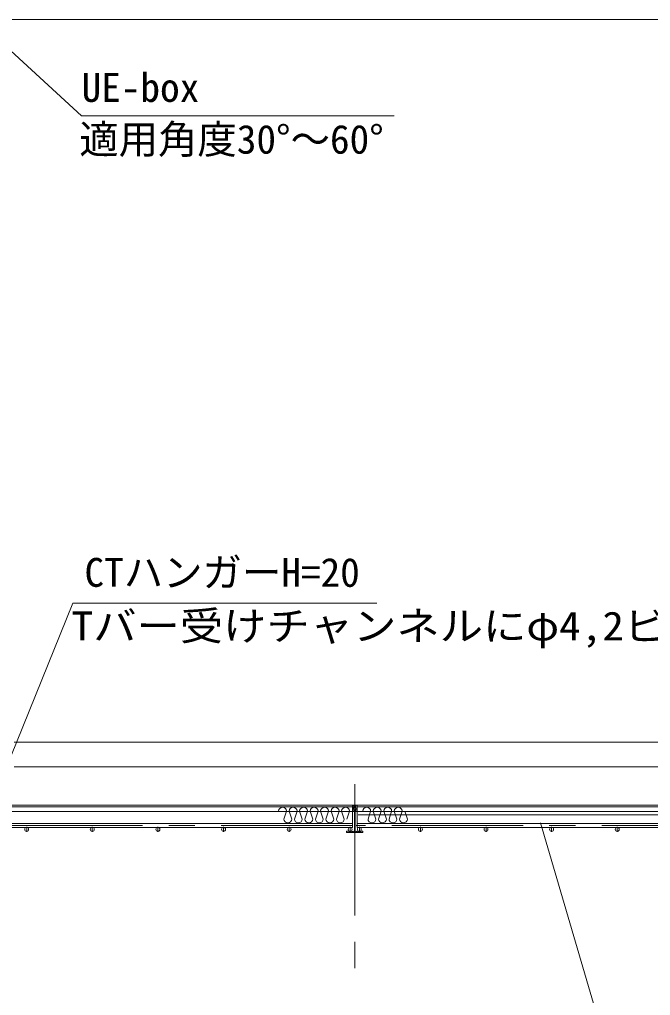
# Model space of a CAD drawing. Units: millimetres at full size, sheet at 1:40; details may follow other scales. Extents: x -7707 to 7893, y -5335 to 5359.
# Drawn here: x 5153 to 6114, y -750 to 737 of the extents above; entities that cross this region are included whole.
import ezdxf
from ezdxf.enums import TextEntityAlignment as Align

# ---------------------------------------------------------------- set-up
doc = ezdxf.new("R2010")
doc.units = ezdxf.units.MM
doc.header["$LTSCALE"] = 40
doc.linetypes.add('CHAIN1', pattern=[8, 5, -1, 1, -1])
for name, color, linetype, lineweight in [('7-0_中心線', 4, 'CHAIN1', 9), ('7-2_メイン・クロス', 3, 'Continuous', 18), ('7-4_ブレース・補強材', 4, 'Continuous', 9), ('7-6_文字', 7, 'Continuous', 18), ('7-9_躯体他', 4, 'Continuous', 18), ('7-D_パネル', 4, 'Continuous', 18)]:
    doc.layers.add(name, color=color, linetype=linetype, lineweight=lineweight)
doc.styles.add('ＭＳ ゴシック', font='')
doc.styles.get('ＭＳ ゴシック').set_extended_font_data('MS Gothic')

msp = doc.modelspace()

# ---------------------------------------------------------------- linework, layer by layer
at = {"layer": '7-0_中心線'}
for p, q in [((5663.8, -428.42), (5663.8, -726.81)), ((5663.8, -459.98), (5663.8, -469.68)), ((5663.8, -499.88), (5663.8, -468.68)), ((5660.3, -491.08), (4766.27, -491.08)), ((5163.8, -500.69), (5163.8, -493.42)), ((5163.8, -500.69), (5163.8, -493.42)), ((5263.8, -500.69), (5263.8, -493.42)), ((5363.8, -500.69), (5363.8, -493.42)), ((5463.8, -500.69), (5463.8, -493.42)), ((5563.8, -500.69), (5563.8, -493.42)), ((5656.8, -500.69), (5656.8, -493.42)), ((6560.3, -491.08), (5665.73, -491.08)), ((5670.8, -500.69), (5670.8, -493.42)), ((5763.8, -500.69), (5763.8, -493.42)), ((5863.8, -500.69), (5863.8, -493.42)), ((5963.8, -500.69), (5963.8, -493.42)), ((6063.8, -500.69), (6063.8, -493.42)), ((6063.8, -500.69), (6063.8, -493.42))]:
    msp.add_line(p, q, dxfattribs=at)
at = {"layer": '7-2_メイン・クロス'}
for p, q in [((5124.38, -460.08), (6299.38, -460.08)), ((5660.3, -469.78), (5660.3, -460.38)), ((5662.05, -460.08), (5660.6, -460.08)), ((5662.05, -460.08), (5662.19, -460.15)), ((5662.05, -460.58), (5662.19, -460.51)), ((5662.05, -460.58), (5662.19, -460.65)), ((5665.55, -460.33), (5665.41, -460.4)), ((5665.55, -460.83), (5665.41, -460.76)), ((5665.55, -460.83), (5665.41, -460.9)), ((5665.55, -460.33), (5665.55, -460.08)), ((5665.55, -460.08), (5667, -460.08)), ((5665.55, -460.08), (5667, -460.08)), ((5667.3, -469.78), (5667.3, -460.38)), ((5124.38, -470.08), (6299.38, -470.08)), ((5661.2, -470.08), (5660.6, -470.08)), ((5661.24, -465.31), (5661.24, -465.31)), ((5661.4, -469.73), (5662.25, -468.88)), ((5661.4, -469.88), (5661.4, -469.73)), ((5661.6, -466.38), (5661.6, -465.58)), ((5662.05, -465.58), (5661.6, -465.58)), ((5661.6, -466.38), (5662.8, -467.58)), ((5662.05, -461.08), (5662.19, -461.01)), ((5662.05, -461.08), (5662.19, -461.15)), ((5662.05, -461.58), (5662.19, -461.51)), ((5662.05, -461.58), (5662.19, -461.65)), ((5662.05, -462.08), (5662.19, -462.01)), ((5662.05, -462.08), (5662.19, -462.15)), ((5662.05, -462.58), (5662.19, -462.51)), ((5662.05, -462.58), (5662.19, -462.65)), ((5662.05, -463.08), (5662.19, -463.01)), ((5662.05, -463.08), (5662.19, -463.15)), ((5662.05, -463.58), (5662.19, -463.51)), ((5662.05, -463.58), (5662.19, -463.65)), ((5662.05, -464.08), (5662.19, -464.01)), ((5662.05, -464.08), (5662.19, -464.15)), ((5662.05, -464.58), (5662.19, -464.51)), ((5662.05, -464.58), (5662.19, -464.65)), ((5662.05, -465.08), (5662.19, -465.01)), ((5662.05, -465.08), (5662.19, -465.15)), ((5662.05, -465.58), (5662.19, -465.51)), ((5662.95, -468.88), (5662.25, -468.88)), ((5662.8, -467.58), (5664.8, -467.58)), ((5663.15, -469.08), (5663.15, -500.88)), ((5664.45, -469.08), (5664.45, -500.88)), ((5664.65, -468.88), (5665.35, -468.88)), ((5666, -466.38), (5664.8, -467.58)), ((5666.2, -469.73), (5665.35, -468.88)), ((5665.55, -461.33), (5665.41, -461.26)), ((5665.55, -461.33), (5665.41, -461.4)), ((5665.55, -461.83), (5665.41, -461.76)), ((5665.55, -461.83), (5665.41, -461.9)), ((5665.55, -462.33), (5665.41, -462.26)), ((5665.55, -462.33), (5665.41, -462.4)), ((5665.55, -462.83), (5665.41, -462.76)), ((5665.55, -462.83), (5665.41, -462.9)), ((5665.55, -463.33), (5665.41, -463.26)), ((5665.55, -463.33), (5665.41, -463.4)), ((5665.55, -463.83), (5665.41, -463.76)), ((5665.55, -463.83), (5665.41, -463.9)), ((5665.55, -464.33), (5665.41, -464.26)), ((5665.55, -464.33), (5665.41, -464.4)), ((5665.55, -464.83), (5665.41, -464.76)), ((5665.55, -464.83), (5665.41, -464.9)), ((5665.55, -465.33), (5665.41, -465.26)), ((5665.55, -465.33), (5666, -465.33)), ((5666, -466.38), (5666, -465.33)), ((5666.2, -469.88), (5666.2, -469.73)), ((5666.4, -470.08), (5667, -470.08)), ((5651.3, -501.78), (5651.3, -500.38)), ((5655, -500.08), (5651.6, -500.08)), ((5676, -502.08), (5651.6, -502.08)), ((5655.3, -500.68), (5655.3, -500.38)), ((5655.5, -500.88), (5660.3, -500.88)), ((5660.3, -500.63), (5660.3, -500.88)), ((5661.4, -500.63), (5661.4, -500.88)), ((5661.4, -500.88), (5663.15, -500.88)), ((5666.2, -500.88), (5664.45, -500.88)), ((5666.2, -500.63), (5666.2, -500.88)), ((5667.3, -500.63), (5667.3, -500.88)), ((5672.1, -500.88), (5667.3, -500.88)), ((5672.3, -500.68), (5672.3, -500.38)), ((5672.3, -500.68), (5672.3, -500.38)), ((5672.6, -500.08), (5676, -500.08)), ((5676.3, -501.78), (5676.3, -500.38))]:
    msp.add_line(p, q, dxfattribs=at)
for centre, radius, start, end in [((5660.6, -460.38), 0.3, 90, 180), ((5662.1, -460.33), 0.2, 297.01889, 62.98111), ((5662.1, -460.83), 0.2, 297.01889, 62.98111), ((5665.5, -460.58), 0.2, 117.01889, 242.98111), ((5665.5, -461.08), 0.2, 117.01889, 242.98111), ((5667, -460.38), 0.3, 0, 90), ((5660.6, -469.78), 0.3, 180, 270), ((5661.2, -469.88), 0.2, 270, 0), ((5662.1, -461.33), 0.2, 297.01889, 62.98111), ((5662.1, -461.83), 0.2, 297.01889, 62.98111), ((5662.1, -462.33), 0.2, 297.01889, 62.98111), ((5662.1, -462.83), 0.2, 297.01889, 62.98111), ((5662.1, -463.33), 0.2, 297.01889, 62.98111), ((5662.1, -463.83), 0.2, 297.01889, 62.98111), ((5662.1, -464.33), 0.2, 297.01889, 62.98111), ((5662.1, -464.83), 0.2, 297.01889, 62.98111), ((5662.1, -465.33), 0.2, 297.01889, 62.98111), ((5662.95, -469.08), 0.2, 0, 90), ((5664.65, -469.08), 0.2, 90, 180), ((5665.5, -461.58), 0.2, 117.01889, 242.98111), ((5665.5, -462.08), 0.2, 117.01889, 242.98111), ((5665.5, -462.58), 0.2, 117.01889, 242.98111), ((5665.5, -463.08), 0.2, 117.01889, 242.98111), ((5665.5, -463.58), 0.2, 117.01889, 242.98111), ((5665.5, -464.08), 0.2, 117.01889, 242.98111), ((5665.5, -464.58), 0.2, 117.01889, 242.98111), ((5665.5, -465.08), 0.2, 117.01889, 242.98111), ((5666.4, -469.88), 0.2, 180, 270), ((5667, -469.78), 0.3, 270, 0), ((5651.6, -500.38), 0.3, 90, 180), ((5651.6, -501.78), 0.3, 180, 270), ((5655, -500.38), 0.3, 0, 90), ((5655.5, -500.68), 0.2, 180, 270), ((5660.85, -500.63), 0.55, 0, 180), ((5666.75, -500.63), 0.55, 0, 180), ((5672.1, -500.68), 0.2, 270, 0), ((5672.6, -500.38), 0.3, 90, 180), ((5672.6, -500.38), 0.3, 90, 180), ((5676, -500.38), 0.3, 0, 90), ((5676, -501.78), 0.3, 270, 0)]:
    msp.add_arc(centre, radius, start, end, dxfattribs=at)
at = {"layer": '7-4_ブレース・補強材'}
for p, q in [((5144.98, -364.08), (6244.98, -364.08)), ((5144.98, -402.08), (6278.19, -402.08))]:
    msp.add_line(p, q, dxfattribs=at)
at = {"layer": '7-6_文字'}
for p, q in [((5098.76, 726.14), (5247.37, 589.91)), ((5247.37, 589.91), (5723.93, 589.91)), ((5113.59, -449.87), (5233.97, -152.39)), ((5233.97, -152.39), (5697.59, -152.39)), ((5946.89, -487.29), (6096.27, -996.54))]:
    msp.add_line(p, q, dxfattribs=at)
at = {"layer": '7-9_躯体他'}
msp.add_line((1318.83, 736.72), (6779.2, 736.72), dxfattribs=at)
at = {"layer": '7-D_パネル', "lineweight": 9}
for p, q in [((5660.3, -463.08), (4767.3, -463.08)), ((5660.3, -463.08), (5660.3, -488.4)), ((5667.3, -463.08), (5667.3, -469.78)), ((6560.3, -463.08), (5667.3, -463.08)), ((5667.3, -488.08), (5667.3, -463.08)), ((5668.8, -475.08), (6779.2, -475.08)), ((5660.3, -488.08), (4767.3, -488.08)), ((5660.3, -488.08), (5660.3, -494.08)), ((6560.3, -488.08), (5667.3, -488.08))]:
    msp.add_line(p, q, dxfattribs=at)
at = {"layer": '7-D_パネル'}
for p, q in [((5559.8, -469.45), (5555.8, -481.38)), ((5563.8, -469.45), (5567.8, -481.38)), ((5575.8, -469.45), (5571.8, -481.38)), ((5579.8, -469.45), (5583.8, -481.38)), ((5591.8, -469.45), (5587.8, -481.38)), ((5595.8, -469.45), (5599.8, -481.38)), ((5607.8, -469.45), (5603.8, -481.38)), ((5611.8, -469.45), (5615.8, -481.38)), ((5623.8, -469.45), (5619.8, -481.38)), ((5627.8, -469.45), (5631.8, -481.38)), ((5639.8, -469.45), (5635.8, -481.38)), ((5643.8, -469.45), (5647.8, -481.38)), ((5655.8, -469.45), (5651.8, -481.38)), ((5687.99, -469.45), (5683.99, -481.38)), ((5691.99, -469.45), (5695.99, -481.38)), ((5703.99, -469.45), (5699.99, -481.38)), ((5707.99, -469.45), (5711.99, -481.38)), ((5719.99, -469.45), (5715.99, -481.38)), ((5723.99, -469.45), (5727.99, -481.38)), ((5735.99, -469.45), (5731.99, -481.38)), ((5739.99, -469.45), (5743.99, -481.38))]:
    msp.add_line(p, q, dxfattribs=at)
at = {"layer": '7-D_パネル', "lineweight": 9}
for points in [[(5660.3, -494.08), (4767.3, -494.08), (4767.3, -488.08)], [(6560.3, -494.08), (5667.3, -494.08), (5667.3, -488.08)]]:
    msp.add_lwpolyline(points, dxfattribs=at)
at = {"layer": '7-D_パネル'}
for centre in [(5163.8, -497.08), (5163.8, -497.08), (5263.8, -497.08), (5363.8, -497.08), (5463.8, -497.08), (5563.8, -497.08), (5656.8, -497.08), (5670.8, -497.08), (5763.8, -497.08), (5863.8, -497.08), (5963.8, -497.08), (6063.8, -497.08), (6063.8, -497.08)]:
    msp.add_circle(centre, 3, dxfattribs=at)
for centre, start, end in [((5553.8, -469.45), 0, 180), ((5569.8, -469.45), 0, 180), ((5585.8, -469.45), 0, 180), ((5601.8, -469.45), 0, 180), ((5617.8, -469.45), 0, 180), ((5633.8, -469.45), 0, 180), ((5649.8, -469.45), 0, 180), ((5681.99, -469.45), 0, 180), ((5697.99, -469.45), 0, 180), ((5713.99, -469.45), 0, 180), ((5729.99, -469.45), 0, 180), ((5561.8, -481.38), 180, 0), ((5577.8, -481.38), 180, 0), ((5593.8, -481.38), 180, 0), ((5609.8, -481.38), 180, 0), ((5625.8, -481.38), 180, 0), ((5641.8, -481.38), 180, 0), ((5689.99, -481.38), 180, 0), ((5705.99, -481.38), 180, 0), ((5721.99, -481.38), 180, 0), ((5737.99, -481.38), 180, 0)]:
    msp.add_arc(centre, 6, start, end, dxfattribs=at)

# ---------------------------------------------------------------- texts
at = {"layer": '7-6_文字', "style": 'ＭＳ ゴシック'}
for s, p in [('UE-box', (5247.37, 598.05)), ('適用角度30°～60°', (5243.97, 519.11)), ('CTハンガーH=20', (5251.9, -140.82))]:
    msp.add_text(s, height=43.99, dxfattribs=at).set_placement(p, align=Align.BOTTOM_LEFT)
at = {"layer": '7-6_文字', "style": 'ＭＳ ゴシック', "width": 1.1}
msp.add_text('Tバー受けチャンネルにφ4,2ビス留め', height=43.99, dxfattribs=at).set_placement((5232.3, -222.4), align=Align.BOTTOM_LEFT)

doc.saveas('drawing.dxf')
